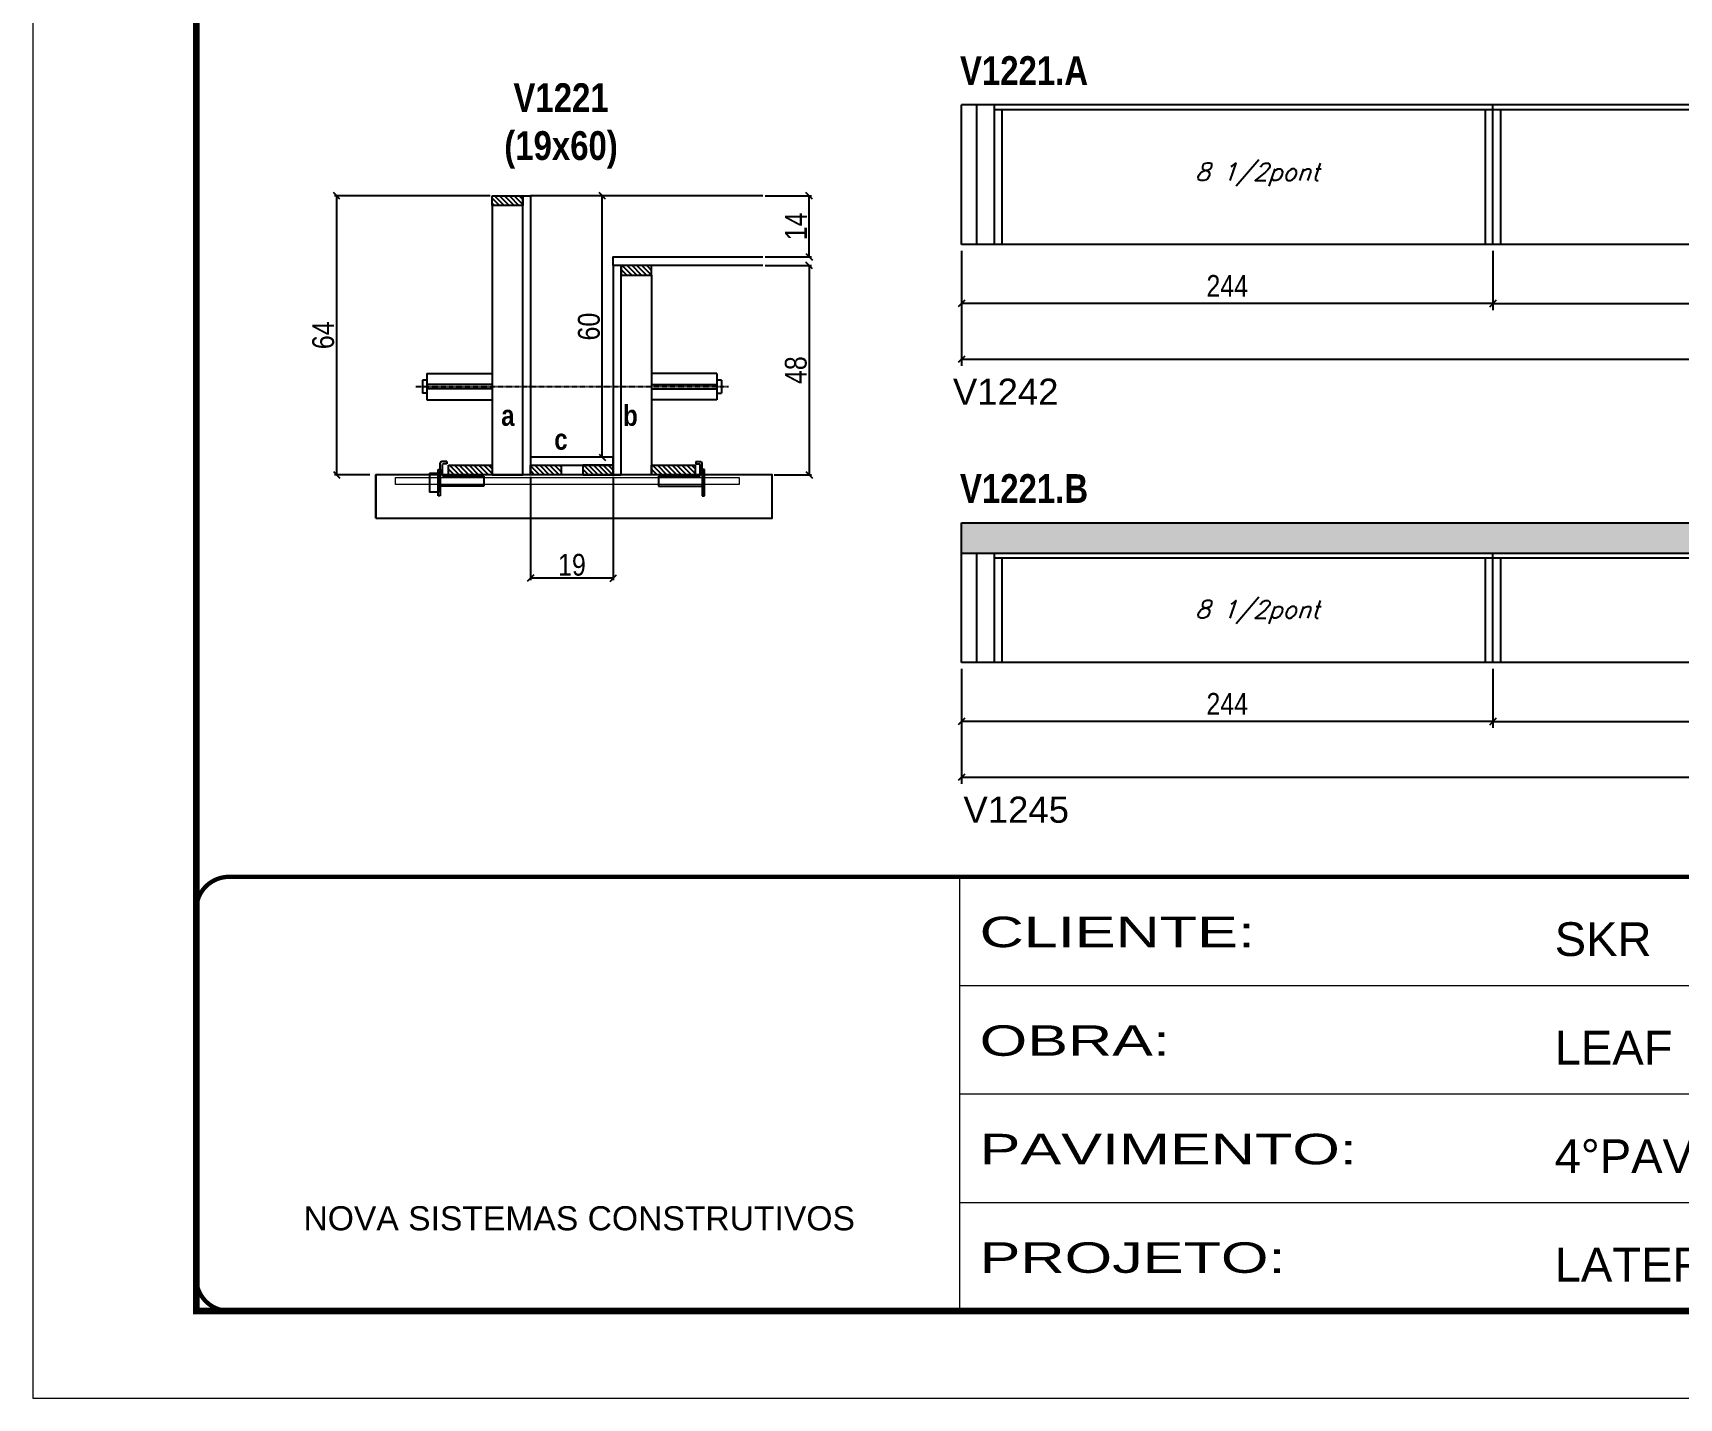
# Model space of a CAD drawing. Extents: x 3309 to 9563, y -2522 to 14608.
# Drawn here: x 8078 to 8834, y 8964 to 9590 of the extents above; entities that cross this region are included whole.
import ezdxf

# ---------------------------------------------------------------- set-up
doc = ezdxf.new("R2010")
doc.units = 0
for name, pattern in [('CONTINUO', [0]), ('DASHED', [0.75, 0.5, -0.25]), ('HIDDEN', [0.375, 0.25, -0.125])]:
    doc.linetypes.add(name, pattern=pattern)
for name, color, linetype in [('5', 5, 'Continuous'), ('barrote', 251, 'Continuous'), ('COTA', 241, 'Continuous'), ('detalhes', 4, 'Continuous'), ('NOMENCLATURA', 7, 'Continuous'), ('Painéis', 200, 'Continuous'), ('presilha', 1, 'Continuous'), ('SARR_2.2x10', 60, 'Continuous'), ('SARR_2.2x7', 40, 'Continuous'), ('SARR_3.5x7', 81, 'Continuous'), ('TENSOR', 3, 'Continuous'), ('texto', 7, 'Continuous')]:
    doc.layers.add(name, color=color, linetype=linetype)
for name, color, linetype, lineweight in [('CONCRETO', 251, 'Continuous', 25), ('Folhas', 255, 'Continuous', 9), ('SARRAFO DE PRESSAO', 251, 'DASHED', 9), ('SCO-___-LAJ', 2, 'Continuous', 0)]:
    doc.layers.add(name, color=color, linetype=linetype, lineweight=lineweight)
doc.styles.add('ARIAL', font='arial.ttf')
doc.styles.add('COTA TECNICA', font='techl___.ttf', dxfattribs={"height": 10})
doc.styles.add('COTA TECNICA 2X', font='techl___.ttf', dxfattribs={"height": 10})
doc.styles.add('Romans', font='romans.shx')
doc.styles.get("Standard").update_dxf_attribs({"font": 'arial.ttf'})
doc.styles.add('TECNICA', font='techb___.ttf', dxfattribs={"height": 10})
doc.styles.add('Tecnologia', font='')
doc.styles.get('Tecnologia').set_extended_font_data('Forgotten Futurist')
doc.dimstyles.new('PAINEL', dxfattribs={"dimtxt": 10, "dimasz": 3, "dimexe": 3, "dimexo": 3, "dimgap": 3, "dimtad": 1, "dimdec": 1, "dimzin": 12, "dimdsep": 46, "dimtxsty": 'COTA TECNICA', "dimblk1": 'OBLIQUE', "dimblk2": 'OBLIQUE', "dimsah": 1, "dimcen": 0.9, "dimclrd": 4, "dimclre": 4, "dimclrt": 240, "dimadec": 1, "dimazin": 3, "dimtfac": 1, "dimtdec": 1, "dimtmove": 0, "dimatfit": 3, "dimfxl": 1, "dimtolj": 1, "dimtzin": 12, "dimarcsym": 0})
doc.dimstyles.new('SECAO', dxfattribs={"dimscale": 0.333333, "dimtxt": 5, "dimasz": 9, "dimexe": 3, "dimexo": 3, "dimgap": 3, "dimtad": 1, "dimdec": 1, "dimlfac": 0.5, "dimzin": 12, "dimdsep": 46, "dimtxsty": 'COTA TECNICA 2X', "dimblk1": 'OBLIQUE', "dimblk2": 'OBLIQUE', "dimsah": 1, "dimcen": 0.9, "dimclrd": 4, "dimclre": 4, "dimclrt": 240, "dimadec": 1, "dimazin": 3, "dimtfac": 1, "dimtdec": 1, "dimtmove": 0, "dimatfit": 3, "dimfxl": 1, "dimtolj": 1, "dimtzin": 12, "dimarcsym": 0})
pattern_1 = [(135, (41541.8904, -114124.7916), (-1.122532015, -1.122532015), [])]

# ---------------------------------------------------------------- blocks, each defined once
blk = doc.blocks.new('9999999999')
at = {"color": 30, "linetype": 'CONTINUO'}
for p, q in [((98564.56, 34230.21), (98564.56, 34429.45)), ((98564.56, 34379.64), (99583.98, 34379.64)), ((98564.56, 34329.83), (99487.98, 34329.83)), ((98564.56, 34280.02), (99487.98, 34280.02))]:
    blk.add_line(p, q, dxfattribs=at)
at = {"color": 30, "linetype": 'CONTINUO', "const_width": 2}
blk.add_lwpolyline([(99583.98, 34230.21), (99583.98, 34414.45, 0.414214), (99568.98, 34429.45), (98228.98, 34429.45, 0.414214), (98213.98, 34414.45), (98213.98, 34245.21, 0.414214), (98228.98, 34230.21), (99583.98, 34230.21)], format="xyb", dxfattribs=at)
at = {"layer": 'Folhas'}
blk.add_lwpolyline([(98138.98, 34190.21), (99623.98, 34190.21), (99623.98, 35240.21), (98138.98, 35240.21)], close=True, dxfattribs=at)
at = {"layer": 'Folhas', "color": 30, "const_width": 3}
blk.add_lwpolyline([(98213.98, 34230.21), (99583.98, 34230.21), (99583.98, 35200.21), (98213.98, 35200.21)], close=True, dxfattribs=at)
at = {"color": 7, "linetype": 'Continuous', "ltscale": 5, "style": 'ARIAL'}
for s, height, p in [('SKR', 15.483, (98837.68, 34393.13)), ('LEAF LOEFGREN', 15.4829, (98837.68, 34343.32)), ('4°PAVIMENTO', 15.4829, (98837.68, 34293.51)), ('NOVA SISTEMAS CONSTRUTIVOS', 11.0592, (98263.19, 34267.21)), ('LATERAIS DE VIGAS', 15.4829, (98837.68, 34243.7))]:
    blk.add_text(s, height=height, dxfattribs=at).set_placement(p)
at = {"layer": 'Folhas', "color": 7, "style": 'Tecnologia', "width": 1.5}
for s, p in [('CLIENTE:', (98573.65, 34397.17)), ('OBRA:', (98573.65, 34347.31)), ('PAVIMENTO:', (98573.65, 34297.5)), ('PROJETO:', (98573.65, 34247.69))]:
    blk.add_text(s, height=14, dxfattribs=at).set_placement(p)
blk = doc.blocks.new('_Oblique')
at = {"color": 0, "linetype": 'ByBlock', "lineweight": -2}
blk.add_line((-0.5, -0.5), (0.5, 0.5), dxfattribs=at)
blk = doc.blocks.new('*D2539')
at = {"layer": 'COTA', "color": 4, "lineweight": -2, "transparency": 16777216}
for p, q in [((8306.35, 9386.38), (8306.35, 9338.91)), ((8344.35, 9386.38), (8344.35, 9338.91)), ((8344.35, 9339.91), (8306.35, 9339.91))]:
    blk.add_line(p, q, dxfattribs=at)
at = {"layer": 'Defpoints', "color": 0, "transparency": 16777216}
for p in [(8306.35, 9387.38), (8344.35, 9387.38), (8306.35, 9339.91)]:
    blk.add_point(p, dxfattribs=at)
at = {"layer": 'COTA', "color": 4, "lineweight": -2, "transparency": 16777216, "xscale": 3, "yscale": 3, "zscale": 3, "rotation": 180}
blk.add_blockref('_Oblique', (8306.35, 9339.91), dxfattribs=at)
at = {"layer": 'COTA', "color": 4, "lineweight": -2, "transparency": 16777216, "xscale": 3, "yscale": 3, "zscale": 3}
blk.add_blockref('_Oblique', (8344.35, 9339.91), dxfattribs=at)
at = {"layer": 'COTA', "color": 240, "transparency": 16777216, "insert": (8325.35, 9345.99), "char_height": 10, "attachment_point": 5, "style": 'COTA TECNICA 2X'}
blk.add_mtext('\\A1;19', dxfattribs=at)
blk = doc.blocks.new('PRESILHA METÁLICA 1')
at = {"layer": 'presilha'}
for p, q in [((0, 13), (6, 13)), ((0, 13), (0, 0)), ((6, 15.5), (7.5, 15.5)), ((6, -2.5), (6, 15.5)), ((6, 13), (6, 0)), ((7.5, 10.6), (7.5, 19.9)), ((7.5, 15.5), (7.5, -2.5)), ((12, 21), (8.6, 21)), ((9, 11.6), (9, 18.9)), ((12, 19.5), (9.6, 19.5)), ((12, 21), (12, 19.5)), ((6, 0), (0, 0)), ((37.5, 4.1), (7.5, 4.1)), ((37.5, 11), (9.6, 11)), ((37.5, 11), (37.5, 4.1)), ((7.5, -2.5), (6, -2.5))]:
    blk.add_line(p, q, dxfattribs=at)
for centre, radius, start, end in [((8.6, 19.9), 1.14, 90, 180), ((9.6, 18.9), 0.57, 90, 180), ((9.6, 11.6), 0.57, 180, 270)]:
    blk.add_arc(centre, radius, start, end, dxfattribs=at)
blk = doc.blocks.new('PRESILHA METÁLICA 2')
at = {"layer": 'presilha'}
for p, q in [((-5.2, 23.5), (-5.2, 22)), ((-5.2, 23.5), (-1.9, 23.5)), ((-30.8, 13.5), (-30.8, 6.6)), ((-30.8, 13.5), (-2.8, 13.5)), ((-5.2, 22), (-2.8, 22)), ((-2.2, 14.1), (-2.2, 21.4)), ((0.8, 18), (-0.8, 18)), ((-0.8, 18), (-0.8, 0)), ((-0.8, 14.6), (-0.8, 22.4)), ((0.8, 0), (0.8, 18)), ((-30.8, 6.6), (-0.8, 6.6)), ((-0.8, 0), (0.8, 0))]:
    blk.add_line(p, q, dxfattribs=at)
for centre, radius, start, end in [((-1.9, 22.4), 1.14, 0, 90), ((-2.8, 21.4), 0.57, 0, 90), ((-2.8, 14.1), 0.57, 270, 0)]:
    blk.add_arc(centre, radius, start, end, dxfattribs=at)
blk = doc.blocks.new('*D2540')
at = {"layer": 'COTA', "color": 4, "lineweight": -2, "transparency": 16777216}
for p, q in [((8287.75, 9515.38), (8216.3, 9515.38)), ((8217.3, 9515.38), (8217.3, 9387.38)), ((8232.54, 9387.38), (8216.3, 9387.38))]:
    blk.add_line(p, q, dxfattribs=at)
at = {"layer": 'Defpoints', "color": 0, "transparency": 16777216}
for p in [(8288.75, 9515.38), (8217.3, 9387.38), (8233.54, 9387.38)]:
    blk.add_point(p, dxfattribs=at)
at = {"layer": 'COTA', "color": 4, "lineweight": -2, "transparency": 16777216, "xscale": 3, "yscale": 3, "zscale": 3}
for p, rotation in [((8217.3, 9515.38), 90), ((8217.3, 9387.38), 270)]:
    blk.add_blockref('_Oblique', p, dxfattribs=dict(at, rotation=rotation))
at = {"layer": 'COTA', "color": 240, "transparency": 16777216, "insert": (8211.2, 9451.38), "char_height": 10, "attachment_point": 5, "rotation": 90, "style": 'COTA TECNICA 2X'}
blk.add_mtext('\\A1;64', dxfattribs=at)
blk = doc.blocks.new('*D2541')
at = {"layer": 'COTA', "color": 4, "lineweight": -2, "transparency": 16777216}
for p, q in [((8414.05, 9483.38), (8435.27, 9483.38)), ((8434.27, 9483.38), (8434.27, 9387.38)), ((8418.16, 9387.38), (8435.27, 9387.38))]:
    blk.add_line(p, q, dxfattribs=at)
at = {"layer": 'Defpoints', "color": 0, "transparency": 16777216}
for p in [(8413.05, 9483.38), (8417.16, 9387.38), (8434.27, 9387.38)]:
    blk.add_point(p, dxfattribs=at)
at = {"layer": 'COTA', "color": 4, "lineweight": -2, "transparency": 16777216, "xscale": 3, "yscale": 3, "zscale": 3}
for p, rotation in [((8434.27, 9483.38), 90), ((8434.27, 9387.38), 270)]:
    blk.add_blockref('_Oblique', p, dxfattribs=dict(at, rotation=rotation))
at = {"layer": 'COTA', "color": 240, "transparency": 16777216, "insert": (8428.17, 9435.38), "char_height": 10, "attachment_point": 5, "rotation": 90, "style": 'COTA TECNICA 2X'}
blk.add_mtext('\\A1;48', dxfattribs=at)
blk = doc.blocks.new('*D2542')
at = {"layer": 'COTA', "color": 4, "lineweight": -2, "transparency": 16777216}
for p, q in [((8343.35, 9515.38), (8338.28, 9515.38)), ((8339.28, 9395.38), (8339.28, 9515.38)), ((8343.35, 9395.38), (8338.28, 9395.38))]:
    blk.add_line(p, q, dxfattribs=at)
at = {"layer": 'Defpoints', "color": 0, "transparency": 16777216}
for p in [(8339.28, 9515.38), (8344.35, 9515.38), (8344.35, 9395.38)]:
    blk.add_point(p, dxfattribs=at)
at = {"layer": 'COTA', "color": 4, "lineweight": -2, "transparency": 16777216, "xscale": 3, "yscale": 3, "zscale": 3}
for p, rotation in [((8339.28, 9515.38), 90), ((8339.28, 9395.38), 270)]:
    blk.add_blockref('_Oblique', p, dxfattribs=dict(at, rotation=rotation))
at = {"layer": 'COTA', "color": 240, "transparency": 16777216, "insert": (8333.18, 9455.38), "char_height": 10, "attachment_point": 5, "rotation": 90, "style": 'COTA TECNICA 2X'}
blk.add_mtext('\\A1;60', dxfattribs=at)
blk = doc.blocks.new('*D2543')
at = {"layer": 'COTA', "color": 4, "lineweight": -2, "transparency": 16777216}
for p, q in [((8414.05, 9515.38), (8435.27, 9515.38)), ((8434.27, 9487.38), (8434.27, 9515.38)), ((8414.05, 9487.38), (8435.27, 9487.38))]:
    blk.add_line(p, q, dxfattribs=at)
at = {"layer": 'Defpoints', "color": 0, "transparency": 16777216}
for p in [(8413.05, 9515.38), (8434.27, 9515.38), (8413.05, 9487.38)]:
    blk.add_point(p, dxfattribs=at)
at = {"layer": 'COTA', "color": 4, "lineweight": -2, "transparency": 16777216, "xscale": 3, "yscale": 3, "zscale": 3}
for p, rotation in [((8434.27, 9515.38), 90), ((8434.27, 9487.38), 270)]:
    blk.add_blockref('_Oblique', p, dxfattribs=dict(at, rotation=rotation))
at = {"layer": 'COTA', "color": 240, "transparency": 16777216, "insert": (8428.2, 9501.38), "char_height": 10, "attachment_point": 5, "rotation": 90, "style": 'COTA TECNICA 2X'}
blk.add_mtext('\\A1;14', dxfattribs=at)
blk = doc.blocks.new('*D2544')
at = {"layer": 'COTA', "color": 4, "linetype": 'ByBlock', "lineweight": -2, "transparency": 16777216}
for p, q in [((8504.22, 9298.25), (8504.22, 9271.13)), ((8748.22, 9298.25), (8748.22, 9271.13)), ((8748.22, 9274.13), (8504.22, 9274.13))]:
    blk.add_line(p, q, dxfattribs=at)
at = {"layer": 'Defpoints', "color": 0, "linetype": 'ByBlock', "transparency": 16777216}
for p in [(8504.22, 9301.25), (8748.22, 9301.25), (8504.22, 9274.13)]:
    blk.add_point(p, dxfattribs=at)
at = {"layer": 'COTA', "color": 4, "linetype": 'ByBlock', "lineweight": -2, "transparency": 16777216, "xscale": 3, "yscale": 3, "zscale": 3, "rotation": 180}
blk.add_blockref('_Oblique', (8504.22, 9274.13), dxfattribs=at)
at = {"layer": 'COTA', "color": 4, "linetype": 'ByBlock', "lineweight": -2, "transparency": 16777216, "xscale": 3, "yscale": 3, "zscale": 3}
blk.add_blockref('_Oblique', (8748.22, 9274.13), dxfattribs=at)
at = {"layer": 'COTA', "color": 240, "linetype": 'ByBlock', "transparency": 16777216, "insert": (8626.22, 9282.21), "char_height": 10, "attachment_point": 5, "style": 'COTA TECNICA'}
blk.add_mtext('\\A1;244', dxfattribs=at)
blk = doc.blocks.new('*D2545')
at = {"layer": 'COTA', "color": 4, "lineweight": -2, "transparency": 16777216}
for p, q in [((8748.22, 9298.25), (8748.22, 9271.13)), ((8992.22, 9298.25), (8992.22, 9271.13)), ((8748.22, 9274.13), (8992.22, 9274.13))]:
    blk.add_line(p, q, dxfattribs=at)
at = {"layer": 'Defpoints', "color": 0, "transparency": 16777216}
for p in [(8748.22, 9301.25, 0), (8992.22, 9301.25, 0), (8992.22, 9274.13)]:
    blk.add_point(p, dxfattribs=at)
at = {"layer": 'COTA', "color": 4, "lineweight": -2, "transparency": 16777216, "xscale": 3, "yscale": 3, "zscale": 3, "rotation": 180}
blk.add_blockref('_Oblique', (8748.22, 9274.13), dxfattribs=at)
at = {"layer": 'COTA', "color": 4, "lineweight": -2, "transparency": 16777216, "xscale": 3, "yscale": 3, "zscale": 3}
blk.add_blockref('_Oblique', (8992.22, 9274.13), dxfattribs=at)
at = {"layer": 'COTA', "color": 240, "transparency": 16777216, "insert": (8870.22, 9282.21), "char_height": 10, "attachment_point": 5, "style": 'COTA TECNICA'}
blk.add_mtext('\\A1;244', dxfattribs=at)
blk = doc.blocks.new('*D2550')
at = {"layer": 'COTA', "color": 4, "lineweight": -2, "transparency": 16777216}
for p, q in [((8504.22, 9298.25), (8504.22, 9245.48)), ((9323.22, 9298.25), (9323.22, 9245.48)), ((9323.22, 9248.48), (8504.22, 9248.48))]:
    blk.add_line(p, q, dxfattribs=at)
at = {"layer": 'Defpoints', "color": 0, "transparency": 16777216}
for p in [(8504.22, 9301.25, 0), (9323.22, 9301.25, 0), (8504.22, 9248.48)]:
    blk.add_point(p, dxfattribs=at)
at = {"layer": 'COTA', "color": 4, "lineweight": -2, "transparency": 16777216, "xscale": 3, "yscale": 3, "zscale": 3, "rotation": 180}
blk.add_blockref('_Oblique', (8504.22, 9248.48), dxfattribs=at)
at = {"layer": 'COTA', "color": 4, "lineweight": -2, "transparency": 16777216, "xscale": 3, "yscale": 3, "zscale": 3}
blk.add_blockref('_Oblique', (9323.22, 9248.48), dxfattribs=at)
at = {"layer": 'COTA', "color": 240, "transparency": 16777216, "insert": (8913.72, 9256.58), "char_height": 10, "attachment_point": 5, "style": 'COTA TECNICA'}
blk.add_mtext('\\A1;819', dxfattribs=at)
blk = doc.blocks.new('*D2552')
at = {"layer": 'COTA', "color": 4, "linetype": 'ByBlock', "lineweight": -2, "transparency": 16777216}
for p, q in [((8504.22, 9490.1), (8504.22, 9462.98)), ((8748.22, 9490.1), (8748.22, 9462.98)), ((8748.22, 9465.98), (8504.22, 9465.98))]:
    blk.add_line(p, q, dxfattribs=at)
at = {"layer": 'Defpoints', "color": 0, "linetype": 'ByBlock', "transparency": 16777216}
for p in [(8504.22, 9493.1), (8748.22, 9493.1), (8504.22, 9465.98)]:
    blk.add_point(p, dxfattribs=at)
at = {"layer": 'COTA', "color": 4, "linetype": 'ByBlock', "lineweight": -2, "transparency": 16777216, "xscale": 3, "yscale": 3, "zscale": 3, "rotation": 180}
blk.add_blockref('_Oblique', (8504.22, 9465.98), dxfattribs=at)
at = {"layer": 'COTA', "color": 4, "linetype": 'ByBlock', "lineweight": -2, "transparency": 16777216, "xscale": 3, "yscale": 3, "zscale": 3}
blk.add_blockref('_Oblique', (8748.22, 9465.98), dxfattribs=at)
at = {"layer": 'COTA', "color": 240, "linetype": 'ByBlock', "transparency": 16777216, "insert": (8626.22, 9474.05), "char_height": 10, "attachment_point": 5, "style": 'COTA TECNICA'}
blk.add_mtext('\\A1;244', dxfattribs=at)
blk = doc.blocks.new('*D2553')
at = {"layer": 'COTA', "color": 4, "lineweight": -2, "transparency": 16777216}
for p, q in [((8748.22, 9490.1), (8748.22, 9462.98)), ((8992.22, 9490.1), (8992.22, 9462.98)), ((8748.22, 9465.98), (8992.22, 9465.98))]:
    blk.add_line(p, q, dxfattribs=at)
at = {"layer": 'Defpoints', "color": 0, "transparency": 16777216}
for p in [(8748.22, 9493.1, 0), (8992.22, 9493.1, 0), (8992.22, 9465.98)]:
    blk.add_point(p, dxfattribs=at)
at = {"layer": 'COTA', "color": 4, "lineweight": -2, "transparency": 16777216, "xscale": 3, "yscale": 3, "zscale": 3, "rotation": 180}
blk.add_blockref('_Oblique', (8748.22, 9465.98), dxfattribs=at)
at = {"layer": 'COTA', "color": 4, "lineweight": -2, "transparency": 16777216, "xscale": 3, "yscale": 3, "zscale": 3}
blk.add_blockref('_Oblique', (8992.22, 9465.98), dxfattribs=at)
at = {"layer": 'COTA', "color": 240, "transparency": 16777216, "insert": (8870.22, 9474.05), "char_height": 10, "attachment_point": 5, "style": 'COTA TECNICA'}
blk.add_mtext('\\A1;244', dxfattribs=at)
blk = doc.blocks.new('*D2555')
at = {"layer": 'COTA', "color": 4, "lineweight": -2, "transparency": 16777216}
for p, q in [((8504.22, 9490.1), (8504.22, 9437.32)), ((9323.22, 9490.1), (9323.22, 9437.32)), ((9323.22, 9440.32), (8504.22, 9440.32))]:
    blk.add_line(p, q, dxfattribs=at)
at = {"layer": 'Defpoints', "color": 0, "transparency": 16777216}
for p in [(8504.22, 9493.1, 0), (9323.22, 9493.1, 0), (8504.22, 9440.32)]:
    blk.add_point(p, dxfattribs=at)
at = {"layer": 'COTA', "color": 4, "lineweight": -2, "transparency": 16777216, "xscale": 3, "yscale": 3, "zscale": 3, "rotation": 180}
blk.add_blockref('_Oblique', (8504.22, 9440.32), dxfattribs=at)
at = {"layer": 'COTA', "color": 4, "lineweight": -2, "transparency": 16777216, "xscale": 3, "yscale": 3, "zscale": 3}
blk.add_blockref('_Oblique', (9323.22, 9440.32), dxfattribs=at)
at = {"layer": 'COTA', "color": 240, "transparency": 16777216, "insert": (8913.72, 9448.43), "char_height": 10, "attachment_point": 5, "style": 'COTA TECNICA'}
blk.add_mtext('\\A1;819', dxfattribs=at)

msp = doc.modelspace()

# ---------------------------------------------------------------- hatches: boundary and pattern name
at = {"layer": 'COTA'}
h = msp.add_hatch(dxfattribs=at)
h.set_pattern_fill('AR-CONC', color=256, scale=0.03)
h.set_pattern_definition([(50, (3146.9373, -388.269), (5.46554, -0.4781726), [0.5715, -6.2865]), (355, (3146.9373, -388.269), (-1.0573026, 5.7317054), [0.4572, -5.0292175]), (100.451445, (3147.393, -388.309), (4.4082374, 5.2535326), [0.4857003, -5.3427073]), (46.1842, (3146.937, -386.745), (8.1323712, -1.26127), [0.85725, -9.42975]), (96.63556, (3147.615, -386.85), (7.122124, 7.422784), [0.7285507, -8.014068]), (351.18415, (3146.937, -386.745), (7.122124, 7.422784), [0.685799, -7.543792]), (21, (3147.6993, -387.126), (4.5484317, -3.067956), [0.5715, -6.2865]), (326, (3147.6993, -387.126), (1.8540609, 5.525639), [0.4572, -5.0292]), (71.451445, (3148.0783, -387.3816), (6.4024926, 2.457683), [0.4857003, -5.342698]), (37.5, (3146.9373, -388.269), (0.0926581, 2.53665117), [0, -4.96824, 0, -5.1054, 0, -5.04825]), (7.5, (3146.9373, -388.269), (2.0045899, 3.00541724), [0, -2.91084, 0, -4.85394, 0, -1.92405]), (327.5, (3145.238, -388.269), (4.06771786, -0.17186232), [0, -1.905, 0, -5.9436, 0, -7.8867]), (317.5, (3144.476, -388.269), (4.4438754, 0.7627947), [0, -2.4765, 0, -3.94716, 0, -5.6007])])
h.paths.add_polyline_path([(8504.22, 9365.25), (8504.22, 9351.25), (9323.22, 9351.25), (9323.22, 9365.25)])
at = {"layer": 'SARR_2.2x10'}
h = msp.add_hatch(dxfattribs=at)
h.set_pattern_fill('ANSI31', color=256, scale=0.5, angle=90)
h.set_pattern_definition([(135, (41462.2904, -114124.7916), (-1.122532015, -1.122532015), [])])
h.paths.add_polyline_path([(8268.75, 9391.78), (8268.75, 9387.38), (8288.75, 9387.38), (8288.75, 9391.78)])
h = msp.add_hatch(dxfattribs=at)
h.set_pattern_fill('ANSI31', color=256, scale=0.5, angle=90)
h.set_pattern_definition([(135, (41555.4904, -114124.7916), (-1.122532015, -1.122532015), [])])
h.paths.add_polyline_path([(8361.95, 9391.78), (8361.95, 9387.38), (8381.95, 9387.38), (8381.95, 9391.78)])
at = {"layer": 'SARR_2.2x7'}
h = msp.add_hatch(dxfattribs=at)
h.set_pattern_fill('ANSI31', color=256, scale=0.5, angle=90)
h.set_pattern_definition([(135, (41476.2904, -114001.1916), (-1.122532015, -1.122532015), [])])
h.paths.add_polyline_path([(8302.75, 9515.38), (8302.75, 9510.98), (8288.75, 9510.98), (8288.75, 9515.38)])
h = msp.add_hatch(dxfattribs=at)
h.set_pattern_fill('ANSI31', color=256, scale=0.5, angle=90)
h.set_pattern_definition([(135, (41456.2904, -114033.1916), (-1.122532015, -1.122532015), [])])
h.paths.add_polyline_path([(8347.95, 9483.38), (8347.95, 9478.98), (8361.95, 9478.98), (8361.95, 9483.38)])
h = msp.add_hatch(dxfattribs=at)
h.set_pattern_fill('ANSI31', color=256, scale=0.5, angle=90)
h.set_pattern_definition(pattern_1)
h.paths.add_polyline_path([(8320.35, 9387.38), (8320.35, 9391.78), (8306.35, 9391.78), (8306.35, 9387.38)])
h = msp.add_hatch(dxfattribs=at)
h.set_pattern_fill('ANSI31', color=256, scale=0.5, angle=90)
h.set_pattern_definition(pattern_1)
h.paths.add_polyline_path([(8330.35, 9391.78), (8330.35, 9387.38), (8344.35, 9387.38), (8344.35, 9391.78)])

# ---------------------------------------------------------------- linework, layer by layer
at = {"ltscale": 3}
for p, q in [((8258.75, 9433.83), (8258.75, 9421.83)), ((8258.75, 9433.83), (8288.75, 9433.83)), ((8391.95, 9433.83), (8361.95, 9433.83)), ((8391.95, 9433.83), (8391.95, 9421.83)), ((8256.75, 9430.83), (8256.75, 9424.83)), ((8258.75, 9430.83), (8256.75, 9430.83)), ((8288.75, 9428.83), (8258.75, 9428.83)), ((8288.75, 9426.83), (8258.75, 9426.83)), ((8361.95, 9428.83), (8391.95, 9428.83)), ((8361.95, 9426.83), (8391.95, 9426.83)), ((8393.95, 9430.83), (8391.95, 9430.83)), ((8393.95, 9430.83), (8393.95, 9424.83)), ((8258.75, 9424.83), (8256.75, 9424.83)), ((8258.75, 9421.83), (8288.75, 9421.83)), ((8391.95, 9421.83), (8361.95, 9421.83)), ((8391.95, 9424.83), (8393.95, 9424.83))]:
    msp.add_line(p, q, dxfattribs=at)
at = {"layer": 'barrote'}
msp.add_lwpolyline([(8235.3, 9367.38), (8417.21, 9367.38), (8417.21, 9387.38), (8235.3, 9387.38)], close=True, dxfattribs=at)
at = {"layer": 'CONCRETO', "linetype": 'Continuous'}
msp.add_line((8413.05, 9515.38), (8306.35, 9515.38), dxfattribs=at)
at = {"layer": 'COTA'}
for p, q in [((8504.22, 9351.25, 0), (8504.22, 9365.25, 0)), ((8504.22, 9365.25, 0), (9323.22, 9365.25, 0))]:
    msp.add_line(p, q, dxfattribs=at)
at = {"layer": 'detalhes', "color": 250}
msp.add_line((8235.3, 9367.38), (8235.3, 9387.38), dxfattribs=at)
at = {"layer": 'Painéis', "linetype": 'ByBlock'}
for p, q in [((9323.22, 9557.1, 0), (8504.22, 9557.1, 0)), ((8504.22, 9493.1, 0), (8504.22, 9557.1, 0)), ((8748.22, 9493.1, 0), (8748.22, 9557.1, 0)), ((9323.22, 9493.1, 0), (8504.22, 9493.1, 0)), ((9323.22, 9351.25, 0), (8504.22, 9351.25, 0)), ((8504.22, 9301.25, 0), (8504.22, 9351.25, 0)), ((8748.22, 9301.25, 0), (8748.22, 9351.25, 0)), ((9323.22, 9301.25, 0), (8504.22, 9301.25, 0))]:
    msp.add_line(p, q, dxfattribs=at)
at = {"layer": 'Painéis', "linetype": 'Continuous'}
for points in [[(8302.75, 9387.38), (8302.75, 9515.38), (8306.35, 9515.38), (8306.35, 9387.38)], [(8347.95, 9387.38), (8347.95, 9483.38), (8344.35, 9483.38), (8344.35, 9387.38)], [(8344.35, 9395.38), (8306.35, 9395.38), (8306.35, 9391.78), (8344.35, 9391.78)]]:
    msp.add_lwpolyline(points, close=True, dxfattribs=at)
at = {"layer": 'Painéis', "linetype": 'Continuous', "elevation": 0}
msp.add_lwpolyline([(8413.05, 9483.38), (8344.35, 9483.38), (8344.35, 9487.38), (8413.05, 9487.38)], dxfattribs=at)
at = {"layer": 'SARR_2.2x10'}
for points in [[(8268.75, 9391.78), (8288.75, 9391.78), (8288.75, 9387.38), (8268.75, 9387.38)], [(8361.95, 9391.78), (8381.95, 9391.78), (8381.95, 9387.38), (8361.95, 9387.38)]]:
    msp.add_lwpolyline(points, close=True, dxfattribs=at)
at = {"layer": 'SARR_2.2x7', "linetype": 'Continuous'}
for p, q in [((8511.22, 9493.1, 0), (8511.22, 9557.1, 0)), ((8748.22, 9554.9, 0), (8519.22, 9554.9, 0)), ((8992.22, 9554.9, 0), (8748.22, 9554.9, 0)), ((8511.22, 9301.25, 0), (8511.22, 9351.25, 0)), ((8748.22, 9349.05, 0), (8519.22, 9349.05, 0)), ((8992.22, 9349.05, 0), (8748.22, 9349.05, 0))]:
    msp.add_line(p, q, dxfattribs=at)
at = {"layer": 'SARR_2.2x7', "elevation": 0}
for points in [[(8288.75, 9515.38), (8302.75, 9515.38), (8302.75, 9510.98), (8288.75, 9510.98)], [(8361.95, 9483.38), (8347.95, 9483.38), (8347.95, 9478.98), (8361.95, 9478.98)]]:
    msp.add_lwpolyline(points, close=True, dxfattribs=at)
at = {"layer": 'SARR_2.2x7'}
for points in [[(8306.35, 9391.78), (8320.35, 9391.78), (8320.35, 9387.38), (8306.35, 9387.38)], [(8344.35, 9391.78), (8330.35, 9391.78), (8330.35, 9387.38), (8344.35, 9387.38)]]:
    msp.add_lwpolyline(points, close=True, dxfattribs=at)
at = {"layer": 'SARR_3.5x7'}
for p, q in [((8519.22, 9557.1, 0), (8519.22, 9493.1, 0)), ((8522.72, 9554.9, 0), (8522.72, 9493.1, 0)), ((8744.72, 9554.9, 0), (8744.72, 9493.1, 0)), ((8751.72, 9554.9, 0), (8751.72, 9493.1, 0)), ((8519.22, 9351.25, 0), (8519.22, 9301.25, 0)), ((8522.72, 9349.05, 0), (8522.72, 9301.25, 0)), ((8744.72, 9349.05, 0), (8744.72, 9301.25, 0)), ((8751.72, 9349.05, 0), (8751.72, 9301.25, 0))]:
    msp.add_line(p, q, dxfattribs=at)
for points in [[(8302.75, 9510.98), (8288.75, 9510.98), (8288.75, 9387.38), (8302.75, 9387.38)], [(8347.95, 9478.98), (8361.95, 9478.98), (8361.95, 9387.38), (8347.95, 9387.38)]]:
    msp.add_lwpolyline(points, close=True, dxfattribs=at)
at = {"layer": 'SCO-___-LAJ', "color": 1}
msp.add_lwpolyline([(8244.3, 9386.04), (8402.13, 9386.04), (8402.13, 9382.85), (8244.3, 9382.85)], close=True, dxfattribs=at)
at = {"layer": 'TENSOR', "linetype": 'HIDDEN', "ltscale": 0.5}
msp.add_line((8253.75, 9427.83), (8397.26, 9427.83), dxfattribs=at)

# ---------------------------------------------------------------- block references
at = {"layer": 'presilha', "xscale": 0.6666666666666666, "yscale": 0.6666666666666666, "zscale": 0.6666666666666666}
for name, p in [('PRESILHA METÁLICA 1', (8259.88, 9379.41)), ('PRESILHA METÁLICA 2', (8385.63, 9377.74))]:
    msp.add_blockref(name, p, dxfattribs=at)
at = {"layer": 'SARRAFO DE PRESSAO', "color": 6, "linetype": 'ByBlock'}
msp.add_blockref('9999999999', (-90061.11, -25226.65), dxfattribs=at)

# ---------------------------------------------------------------- texts
at = {"layer": '5', "linetype": 'Continuous'}
for s, rotation, p in [('V1242', 0.00004, (8500.28, 9419.48, 0)), ('V1245', 359.99996, (8505.1, 9227.63, 0))]:
    msp.add_text(s, height=12, rotation=rotation, dxfattribs=at).set_placement(p)
at = {"layer": 'detalhes', "style": 'TECNICA'}
for s, p in [('b', (8348.85, 9409.81)), ('a', (8292.88, 9409.82)), ('c', (8317.24, 9398.85))]:
    msp.add_text(s, height=9.6, dxfattribs=at).set_placement(p)
at = {"layer": 'NOMENCLATURA', "style": 'TECNICA'}
for s, p in [('V1221.A', (8503.5, 9566.29, 0)), ('V1221.B', (8503.5, 9374.44, 0))]:
    msp.add_text(s, height=13.2, dxfattribs=at).set_placement(p)
at = {"layer": 'NOMENCLATURA', "insert": (8320.35, 9567.07), "char_height": 13.2, "attachment_point": 2, "style": 'TECNICA'}
msp.add_mtext_dynamic_manual_height_columns('V1221\\P(19x60)', width=300.2766, gutter_width=1, heights=[0], dxfattribs=at)
at = {"layer": 'texto', "color": 2, "char_height": 8, "attachment_point": 5, "style": 'Romans'}
for insert in [(8639.97, 9525.1, 0), (8639.97, 9324.25, 0)]:
    msp.add_mtext('{\\Q19;\\C256;8 1/2pont}', dxfattribs=dict(at, insert=insert))

# ---------------------------------------------------------------- dimensions: what is measured, and where the dimension line sits
at = {"layer": 'COTA'}
for base, p1, p2, picture, middle in [((8217.3, 9387.38, 0), (8288.75, 9515.38), (8233.54, 9387.38, 0), '*D2540', (8211.2, 9451.38, 0)), ((8339.28, 9515.38), (8344.35, 9395.38), (8344.35, 9515.38), '*D2542', (8333.18, 9455.38)), ((8434.27, 9515.38), (8413.05, 9487.38), (8413.05, 9515.38), '*D2543', (8428.2, 9501.38)), ((8434.27, 9387.38, 0), (8413.05, 9483.38), (8417.16, 9387.38, 0), '*D2541', (8428.17, 9435.38, 0))]:
    dim = msp.add_linear_dim(base=base, p1=p1, p2=p2, angle=90, dimstyle='SECAO', dxfattribs=at)
    dim.commit()
    dim.dimension.update_dxf_attribs({"geometry": picture, "text_midpoint": middle})
at = {"layer": 'COTA', "linetype": 'ByBlock'}
for base, p1, p2, picture, middle in [((8504.22, 9465.98, 0), (8748.22, 9493.1, 0), (8504.22, 9493.1, 0), '*D2552', (8626.22, 9474.05, 0)), ((8504.22, 9274.13, 0), (8748.22, 9301.25, 0), (8504.22, 9301.25, 0), '*D2544', (8626.22, 9282.21, 0))]:
    dim = msp.add_linear_dim(base=base, p1=p1, p2=p2, angle=180, dimstyle='PAINEL', override={"dimtmove": 1}, dxfattribs=at)
    dim.commit()
    dim.dimension.update_dxf_attribs({"geometry": picture, "text_midpoint": middle})
at = {"layer": 'COTA'}
for base, p1, p2, picture, middle in [((8504.22, 9440.32), (9323.22, 9493.1, 0), (8504.22, 9493.1, 0), '*D2555', (8913.72, 9448.43)), ((8992.22, 9465.98), (8748.22, 9493.1, 0), (8992.22, 9493.1, 0), '*D2553', (8870.22, 9474.05)), ((8504.22, 9248.48), (9323.22, 9301.25, 0), (8504.22, 9301.25, 0), '*D2550', (8913.72, 9256.58)), ((8992.22, 9274.13), (8748.22, 9301.25, 0), (8992.22, 9301.25, 0), '*D2545', (8870.22, 9282.21))]:
    dim = msp.add_linear_dim(base=base, p1=p1, p2=p2, dimstyle='PAINEL', dxfattribs=at)
    dim.commit()
    dim.dimension.update_dxf_attribs({"geometry": picture, "text_midpoint": middle})
dim = msp.add_linear_dim(base=(8306.35, 9339.91), p1=(8344.35, 9387.38), p2=(8306.35, 9387.38), angle=180, dimstyle='SECAO', dxfattribs=at)
dim.commit()
dim.dimension.update_dxf_attribs({"geometry": '*D2539', "text_midpoint": (8325.35, 9339.91), "dimtype": 160})

doc.saveas('drawing.dxf')
